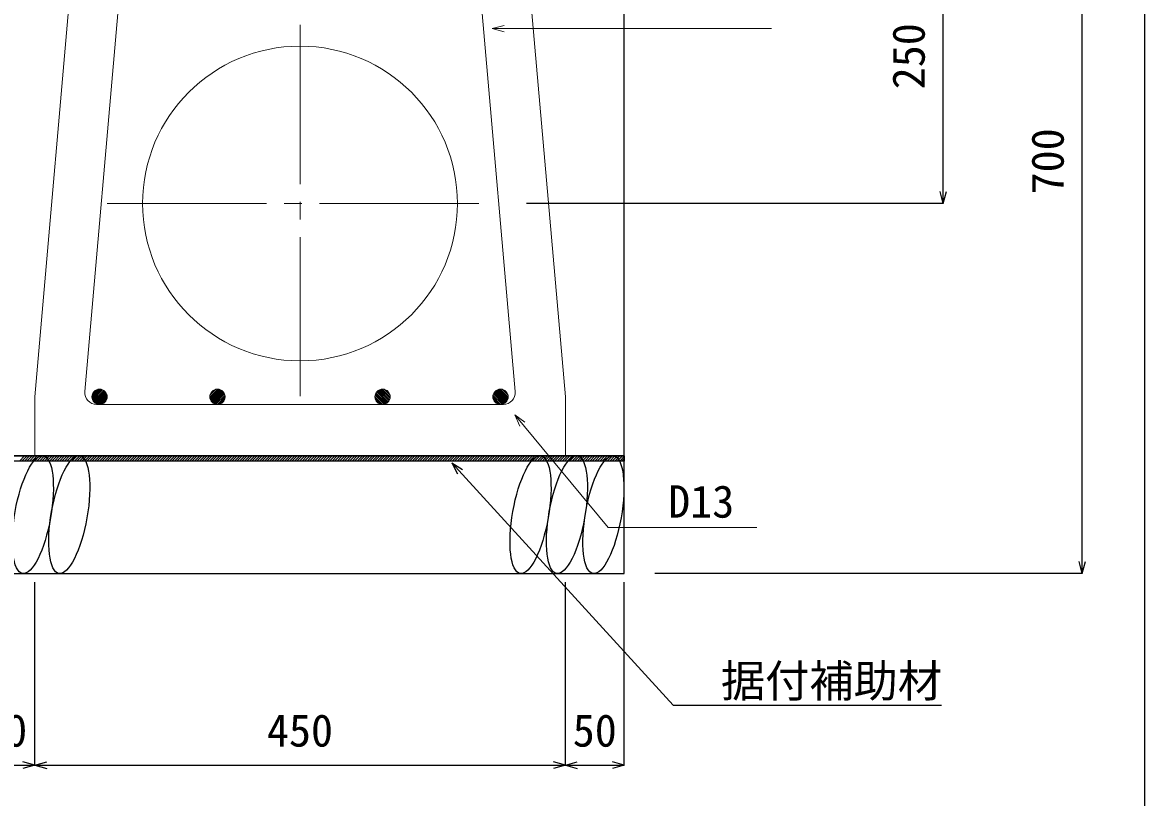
# Model space of a CAD drawing. Units: millimetres, scale not verified. Extents: x -9755 to 16726, y -7413 to 4835.
# Drawn here: x 1998 to 2950, y -5659 to -5001 of the extents above; entities that cross this region are included whole.
import ezdxf
from ezdxf.enums import TextEntityAlignment as Align

# ---------------------------------------------------------------- set-up
doc = ezdxf.new("R2010")
doc.units = ezdxf.units.MM
doc.header["$LTSCALE"] = 15
doc.linetypes.add('CHAIN2', pattern=[12, 9, -1, 1, -1])
doc.layers.add('0-1_ブロック', color=2, linetype='Continuous', lineweight=18)
doc.layers.add('0-A', color=7, linetype='Continuous', lineweight=18)
for name, color, linetype in [('0-5_ｼﾞｮｲﾝﾄ詳細図', 7, 'Continuous'), ('0-6_寸法', 4, 'Continuous'), ('0-B', 4, 'Continuous'), ('0-F', 5, 'Continuous')]:
    doc.layers.add(name, color=color, linetype=linetype)
doc.styles.add('ＭＳ ゴシック', font='')
doc.styles.get('ＭＳ ゴシック').set_extended_font_data('MS Gothic')

msp = doc.modelspace()

# ---------------------------------------------------------------- linework, layer by layer
at = {"layer": '0-1_ブロック', "color": 7, "linetype": 'CHAIN2'}
for p, q in [((2233.82, -5318.19), (2233.82, -4840.86)), ((2070.32, -5154.69), (2397.32, -5154.69))]:
    msp.add_line(p, q, dxfattribs=at)
at = {"layer": '0-1_ブロック'}
for p, q in [((2051.36, -5314.32), (2084.81, -4932)), ((2416.27, -5314.32), (2382.82, -4932)), ((2057.32, -5318.94), (2064.07, -5312.2)), ((2057.44, -5317.41), (2062.53, -5312.32)), ((2057.49, -5320.19), (2065.31, -5312.37)), ((2057.84, -5321.25), (2066.38, -5312.72)), ((2058.33, -5322.18), (2067.3, -5313.21)), ((2058.54, -5314.9), (2060.02, -5313.41)), ((2058.94, -5322.99), (2068.11, -5313.81)), ((2059.65, -5323.68), (2068.81, -5314.53)), ((2060.48, -5324.27), (2069.39, -5315.36)), ((2061.43, -5324.74), (2069.86, -5316.3)), ((2062.52, -5325.06), (2070.19, -5317.39)), ((2063.8, -5325.19), (2070.32, -5318.68)), ((2157.32, -5318.94), (2164.07, -5312.2)), ((2157.44, -5317.41), (2162.53, -5312.32)), ((2157.49, -5320.19), (2165.31, -5312.37)), ((2157.84, -5321.25), (2166.38, -5312.72)), ((2158.33, -5322.18), (2167.3, -5313.21)), ((2158.54, -5314.9), (2160.02, -5313.41)), ((2158.94, -5322.99), (2168.11, -5313.81)), ((2159.65, -5323.68), (2168.81, -5314.53)), ((2160.48, -5324.27), (2169.39, -5315.36)), ((2161.43, -5324.74), (2169.86, -5316.3)), ((2162.52, -5325.06), (2170.19, -5317.39)), ((2163.8, -5325.19), (2170.32, -5318.68)), ((2303.83, -5325.19), (2297.32, -5318.68)), ((2305.11, -5325.06), (2297.45, -5317.39)), ((2306.21, -5324.74), (2297.77, -5316.3)), ((2307.15, -5324.27), (2298.24, -5315.36)), ((2307.98, -5323.68), (2298.82, -5314.53)), ((2308.7, -5322.99), (2299.52, -5313.81)), ((2309.3, -5322.18), (2300.33, -5313.21)), ((2309.79, -5321.25), (2301.26, -5312.72)), ((2310.14, -5320.19), (2302.32, -5312.37)), ((2310.31, -5318.94), (2303.56, -5312.2)), ((2310.19, -5317.41), (2305.1, -5312.32)), ((2309.09, -5314.9), (2307.61, -5313.41)), ((2403.83, -5325.19), (2397.32, -5318.68)), ((2405.11, -5325.06), (2397.45, -5317.39)), ((2406.21, -5324.74), (2397.77, -5316.3)), ((2407.15, -5324.27), (2398.24, -5315.36)), ((2407.98, -5323.68), (2398.82, -5314.53)), ((2408.7, -5322.99), (2399.52, -5313.81)), ((2409.3, -5322.18), (2400.33, -5313.21)), ((2409.79, -5321.25), (2401.26, -5312.72)), ((2410.14, -5320.19), (2402.32, -5312.37)), ((2410.31, -5318.94), (2403.56, -5312.2)), ((2410.19, -5317.41), (2405.1, -5312.32)), ((2409.09, -5314.9), (2407.61, -5313.41)), ((2061.32, -5325.19), (2406.31, -5325.19)), ((2065.41, -5324.99), (2070.12, -5320.29)), ((2165.41, -5324.99), (2170.12, -5320.29)), ((2302.22, -5324.99), (2297.52, -5320.29)), ((2402.22, -5324.99), (2397.52, -5320.29))]:
    msp.add_line(p, q, dxfattribs=at)
at = {"layer": '0-1_ブロック', "color": 7}
for q in [(2406.87, -5003.61), (2633.73, -5006.33), (2406.87, -5009.04)]:
    msp.add_line((2396.72, -5006.33), q, dxfattribs=at)
at = {"layer": '0-1_ブロック', "color": 3}
msp.add_line((2008.82, -5368.69), (2458.82, -5368.69), dxfattribs=at)
for points in [[(2008.82, -5368.69), (2008.82, -5318.69), (2043.82, -4918.69)], [(2423.82, -4918.69), (2458.82, -5318.69), (2458.82, -5368.69)]]:
    msp.add_lwpolyline(points, dxfattribs=at)
at = {"layer": '0-1_ブロック', "color": 7}
msp.add_circle((2233.82, -5154.69), 133.5, dxfattribs=at)
at = {"layer": '0-1_ブロック'}
for centre in [(2063.82, -5318.69), (2163.82, -5318.69), (2303.82, -5318.69), (2403.82, -5318.69)]:
    msp.add_circle(centre, 6.5, dxfattribs=at)
for centre, start, end in [((2061.32, -5315.19), 174.99937, 270), ((2406.31, -5315.19), 270, 5.00063)]:
    msp.add_arc(centre, 10, start, end, dxfattribs=at)
at = {"layer": '0-5_ｼﾞｮｲﾝﾄ詳細図'}
for p, q in [((2508.82, -5468.69), (2508.82, -4818.69)), ((2508.82, -5368.69), (1958.82, -5368.69)), ((1958.82, -5468.69), (2508.82, -5468.69))]:
    msp.add_line(p, q, dxfattribs=at)
for centre in [(2007.24, -5418.68), (2038.14, -5418.68), (2429.29, -5418.68), (2460.2, -5418.68), (2491.1, -5418.68)]:
    msp.add_ellipse(centre, major_axis=(8.81, 49.96), ratio=0.3, dxfattribs=at)
at = {"layer": '0-6_寸法'}
for p, q in [((2897.19, -5468.69), (2897.19, -4768.99)), ((2779.34, -5154.69), (2779.34, -4904.69)), ((2779.34, -5154.69), (2776.62, -5144.55)), ((2779.34, -5154.69), (2782.05, -5144.55)), ((2779.34, -5154.69), (2425.77, -5154.69)), ((2897.19, -5468.69), (2894.48, -5458.55)), ((2897.19, -5468.69), (2899.91, -5458.55)), ((2897.19, -5468.69), (2534.78, -5468.69)), ((2008.82, -5631.24), (2008.82, -5476.09)), ((2008.82, -5631.24), (2008.82, -5476.09)), ((2458.82, -5631.24), (2458.82, -5476.09)), ((2508.82, -5631.24), (2508.82, -5476.09)), ((1958.82, -5631.24), (2008.82, -5631.24)), ((2008.82, -5631.24), (1998.67, -5628.52)), ((2008.82, -5631.24), (1998.67, -5633.95)), ((2008.82, -5631.24), (2018.96, -5628.52)), ((2008.82, -5631.24), (2458.82, -5631.24)), ((2008.82, -5631.24), (2018.96, -5633.95)), ((2458.82, -5631.24), (2448.67, -5628.52)), ((2458.82, -5631.24), (2448.67, -5633.95)), ((2458.82, -5631.24), (2468.96, -5628.52)), ((2458.82, -5631.24), (2508.82, -5631.24)), ((2458.82, -5631.24), (2468.96, -5633.95)), ((2508.82, -5631.24), (2498.67, -5628.52)), ((2508.82, -5631.24), (2498.67, -5633.95))]:
    msp.add_line(p, q, dxfattribs=at)
at = {"layer": '0-A'}
for p, q in [((2415.89, -5334.05), (2420.27, -5343.59)), ((2495.06, -5429.5), (2621.18, -5429.5))]:
    msp.add_line(p, q, dxfattribs=at)
msp.add_lwpolyline([(2495.06, -5429.5), (2415.89, -5334.05), (2424.45, -5340.12)], dxfattribs=at)
at = {"layer": '0-B'}
for p, q in [((1995.78, -5373.19), (2000.28, -5368.69)), ((1997.9, -5373.19), (2002.4, -5368.69)), ((2000.02, -5373.19), (2004.52, -5368.69)), ((2002.14, -5373.19), (2006.64, -5368.69)), ((2004.26, -5373.19), (2008.76, -5368.69)), ((2006.38, -5373.19), (2010.88, -5368.69)), ((2008.51, -5373.19), (2013.01, -5368.69)), ((2010.63, -5373.19), (2015.13, -5368.69)), ((2012.75, -5373.19), (2017.25, -5368.69)), ((2014.87, -5373.19), (2019.37, -5368.69)), ((2016.99, -5373.19), (2021.49, -5368.69)), ((2019.11, -5373.19), (2023.61, -5368.69)), ((2021.23, -5373.19), (2025.73, -5368.69)), ((2023.35, -5373.19), (2027.85, -5368.69)), ((2025.48, -5373.19), (2029.98, -5368.69)), ((2027.6, -5373.19), (2032.1, -5368.69)), ((2029.72, -5373.19), (2034.22, -5368.69)), ((2031.84, -5373.19), (2036.34, -5368.69)), ((2033.96, -5373.19), (2038.46, -5368.69)), ((2036.08, -5373.19), (2040.58, -5368.69)), ((2038.2, -5373.19), (2042.7, -5368.69)), ((2040.33, -5373.19), (2044.83, -5368.69)), ((2042.45, -5373.19), (2046.95, -5368.69)), ((2044.57, -5373.19), (2049.07, -5368.69)), ((2046.69, -5373.19), (2051.19, -5368.69)), ((2048.81, -5373.19), (2053.31, -5368.69)), ((2050.93, -5373.19), (2055.43, -5368.69)), ((2053.05, -5373.19), (2057.55, -5368.69)), ((2055.17, -5373.19), (2059.67, -5368.69)), ((2057.3, -5373.19), (2061.8, -5368.69)), ((2059.42, -5373.19), (2063.92, -5368.69)), ((2061.54, -5373.19), (2066.04, -5368.69)), ((2063.66, -5373.19), (2068.16, -5368.69)), ((2065.78, -5373.19), (2070.28, -5368.69)), ((2067.9, -5373.19), (2072.4, -5368.69)), ((2070.02, -5373.19), (2074.52, -5368.69)), ((2072.15, -5373.19), (2076.65, -5368.69)), ((2074.27, -5373.19), (2078.77, -5368.69)), ((2076.39, -5373.19), (2080.89, -5368.69)), ((2078.51, -5373.19), (2083.01, -5368.69)), ((2080.63, -5373.19), (2085.13, -5368.69)), ((2082.75, -5373.19), (2087.25, -5368.69)), ((2084.87, -5373.19), (2089.37, -5368.69)), ((2086.99, -5373.19), (2091.49, -5368.69)), ((2089.12, -5373.19), (2093.62, -5368.69)), ((2091.24, -5373.19), (2095.74, -5368.69)), ((2093.36, -5373.19), (2097.86, -5368.69)), ((2095.48, -5373.19), (2099.98, -5368.69)), ((2097.6, -5373.19), (2102.1, -5368.69)), ((2099.72, -5373.19), (2104.22, -5368.69)), ((2101.84, -5373.19), (2106.34, -5368.69)), ((2103.97, -5373.19), (2108.47, -5368.69)), ((2106.09, -5373.19), (2110.59, -5368.69)), ((2108.21, -5373.19), (2112.71, -5368.69)), ((2110.33, -5373.19), (2114.83, -5368.69)), ((2112.45, -5373.19), (2116.95, -5368.69)), ((2114.57, -5373.19), (2119.07, -5368.69)), ((2116.69, -5373.19), (2121.19, -5368.69)), ((2118.81, -5373.19), (2123.31, -5368.69)), ((2120.94, -5373.19), (2125.44, -5368.69)), ((2123.06, -5373.19), (2127.56, -5368.69)), ((2125.18, -5373.19), (2129.68, -5368.69)), ((2127.3, -5373.19), (2131.8, -5368.69)), ((2129.42, -5373.19), (2133.92, -5368.69)), ((2131.54, -5373.19), (2136.04, -5368.69)), ((2133.66, -5373.19), (2138.16, -5368.69)), ((2135.78, -5373.19), (2140.28, -5368.69)), ((2137.91, -5373.19), (2142.41, -5368.69)), ((2140.03, -5373.19), (2144.53, -5368.69)), ((2142.15, -5373.19), (2146.65, -5368.69)), ((2144.27, -5373.19), (2148.77, -5368.69)), ((2146.39, -5373.19), (2150.89, -5368.69)), ((2148.51, -5373.19), (2153.01, -5368.69)), ((2150.63, -5373.19), (2155.13, -5368.69)), ((2152.76, -5373.19), (2157.26, -5368.69)), ((2154.88, -5373.19), (2159.38, -5368.69)), ((2157, -5373.19), (2161.5, -5368.69)), ((2159.12, -5373.19), (2163.62, -5368.69)), ((2161.24, -5373.19), (2165.74, -5368.69)), ((2163.36, -5373.19), (2167.86, -5368.69)), ((2165.48, -5373.19), (2169.98, -5368.69)), ((2167.6, -5373.19), (2172.1, -5368.69)), ((2169.73, -5373.19), (2174.23, -5368.69)), ((2171.85, -5373.19), (2176.35, -5368.69)), ((2173.97, -5373.19), (2178.47, -5368.69)), ((2176.09, -5373.19), (2180.59, -5368.69)), ((2178.21, -5373.19), (2182.71, -5368.69)), ((2180.33, -5373.19), (2184.83, -5368.69)), ((2182.45, -5373.19), (2186.95, -5368.69)), ((2184.58, -5373.19), (2189.08, -5368.69)), ((2186.7, -5373.19), (2191.2, -5368.69)), ((2188.82, -5373.19), (2193.32, -5368.69)), ((2190.94, -5373.19), (2195.44, -5368.69)), ((2193.06, -5373.19), (2197.56, -5368.69)), ((2195.18, -5373.19), (2199.68, -5368.69)), ((2197.3, -5373.19), (2201.8, -5368.69)), ((2199.42, -5373.19), (2203.92, -5368.69)), ((2201.55, -5373.19), (2206.05, -5368.69)), ((2203.67, -5373.19), (2208.17, -5368.69)), ((2205.79, -5373.19), (2210.29, -5368.69)), ((2207.91, -5373.19), (2212.41, -5368.69)), ((2210.03, -5373.19), (2214.53, -5368.69)), ((2212.15, -5373.19), (2216.65, -5368.69)), ((2214.27, -5373.19), (2218.77, -5368.69)), ((2216.4, -5373.19), (2220.9, -5368.69)), ((2218.52, -5373.19), (2223.02, -5368.69)), ((2220.64, -5373.19), (2225.14, -5368.69)), ((2222.76, -5373.19), (2227.26, -5368.69)), ((2224.88, -5373.19), (2229.38, -5368.69)), ((2227, -5373.19), (2231.5, -5368.69)), ((2229.12, -5373.19), (2233.62, -5368.69)), ((2231.24, -5373.19), (2235.74, -5368.69)), ((2233.37, -5373.19), (2237.87, -5368.69)), ((2235.49, -5373.19), (2239.99, -5368.69)), ((2237.61, -5373.19), (2242.11, -5368.69)), ((2239.73, -5373.19), (2244.23, -5368.69)), ((2241.85, -5373.19), (2246.35, -5368.69)), ((2243.97, -5373.19), (2248.47, -5368.69)), ((2246.09, -5373.19), (2250.59, -5368.69)), ((2248.21, -5373.19), (2252.71, -5368.69)), ((2250.34, -5373.19), (2254.84, -5368.69)), ((2252.46, -5373.19), (2256.96, -5368.69)), ((2254.58, -5373.19), (2259.08, -5368.69)), ((2256.7, -5373.19), (2261.2, -5368.69)), ((2258.82, -5373.19), (2263.32, -5368.69)), ((2260.94, -5373.19), (2265.44, -5368.69)), ((2263.06, -5373.19), (2267.56, -5368.69)), ((2265.19, -5373.19), (2269.69, -5368.69)), ((2267.31, -5373.19), (2271.81, -5368.69)), ((2269.43, -5373.19), (2273.93, -5368.69)), ((2271.55, -5373.19), (2276.05, -5368.69)), ((2273.67, -5373.19), (2278.17, -5368.69)), ((2275.79, -5373.19), (2280.29, -5368.69)), ((2277.91, -5373.19), (2282.41, -5368.69)), ((2280.03, -5373.19), (2284.53, -5368.69)), ((2282.16, -5373.19), (2286.66, -5368.69)), ((2284.28, -5373.19), (2288.78, -5368.69)), ((2286.4, -5373.19), (2290.9, -5368.69)), ((2288.52, -5373.19), (2293.02, -5368.69)), ((2290.64, -5373.19), (2295.14, -5368.69)), ((2292.76, -5373.19), (2297.26, -5368.69)), ((2294.88, -5373.19), (2299.38, -5368.69)), ((2297.01, -5373.19), (2301.51, -5368.69)), ((2299.13, -5373.19), (2303.63, -5368.69)), ((2301.25, -5373.19), (2305.75, -5368.69)), ((2303.37, -5373.19), (2307.87, -5368.69)), ((2305.49, -5373.19), (2309.99, -5368.69)), ((2307.61, -5373.19), (2312.11, -5368.69)), ((2309.73, -5373.19), (2314.23, -5368.69)), ((2311.85, -5373.19), (2316.35, -5368.69)), ((2313.98, -5373.19), (2318.48, -5368.69)), ((2316.1, -5373.19), (2320.6, -5368.69)), ((2318.22, -5373.19), (2322.72, -5368.69)), ((2320.34, -5373.19), (2324.84, -5368.69)), ((2322.46, -5373.19), (2326.96, -5368.69)), ((2324.58, -5373.19), (2329.08, -5368.69)), ((2326.7, -5373.19), (2331.2, -5368.69)), ((2328.82, -5373.19), (2333.32, -5368.69)), ((2330.95, -5373.19), (2335.45, -5368.69)), ((2333.07, -5373.19), (2337.57, -5368.69)), ((2335.19, -5373.19), (2339.69, -5368.69)), ((2337.31, -5373.19), (2341.81, -5368.69)), ((2339.43, -5373.19), (2343.93, -5368.69)), ((2341.55, -5373.19), (2346.05, -5368.69)), ((2343.67, -5373.19), (2348.17, -5368.69)), ((2345.8, -5373.19), (2350.3, -5368.69)), ((2347.92, -5373.19), (2352.42, -5368.69)), ((2350.04, -5373.19), (2354.54, -5368.69)), ((2352.16, -5373.19), (2356.66, -5368.69)), ((2354.28, -5373.19), (2358.78, -5368.69)), ((2356.4, -5373.19), (2360.9, -5368.69)), ((2358.52, -5373.19), (2363.02, -5368.69)), ((2360.64, -5373.19), (2365.14, -5368.69)), ((2362.61, -5374.81), (2550.3, -5580.44)), ((2362.61, -5374.81), (2367.44, -5384.13)), ((2362.61, -5374.81), (2371.46, -5380.47)), ((2362.77, -5373.19), (2367.27, -5368.69)), ((2364.89, -5373.19), (2369.39, -5368.69)), ((2367.01, -5373.19), (2371.51, -5368.69)), ((2369.13, -5373.19), (2373.63, -5368.69)), ((2371.25, -5373.19), (2375.75, -5368.69)), ((2373.37, -5373.19), (2377.87, -5368.69)), ((2375.49, -5373.19), (2379.99, -5368.69)), ((2377.62, -5373.19), (2382.12, -5368.69)), ((2379.74, -5373.19), (2384.24, -5368.69)), ((2381.86, -5373.19), (2386.36, -5368.69)), ((2383.98, -5373.19), (2388.48, -5368.69)), ((2386.1, -5373.19), (2390.6, -5368.69)), ((2388.22, -5373.19), (2392.72, -5368.69)), ((2390.34, -5373.19), (2394.84, -5368.69)), ((2392.46, -5373.19), (2396.96, -5368.69)), ((2394.59, -5373.19), (2399.09, -5368.69)), ((2396.71, -5373.19), (2401.21, -5368.69)), ((2398.83, -5373.19), (2403.33, -5368.69)), ((2400.95, -5373.19), (2405.45, -5368.69)), ((2403.07, -5373.19), (2407.57, -5368.69)), ((2405.19, -5373.19), (2409.69, -5368.69)), ((2407.31, -5373.19), (2411.81, -5368.69)), ((2409.44, -5373.19), (2413.94, -5368.69)), ((2411.56, -5373.19), (2416.06, -5368.69)), ((2413.68, -5373.19), (2418.18, -5368.69)), ((2415.8, -5373.19), (2420.3, -5368.69)), ((2417.92, -5373.19), (2422.42, -5368.69)), ((2420.04, -5373.19), (2424.54, -5368.69)), ((2422.16, -5373.19), (2426.66, -5368.69)), ((2424.28, -5373.19), (2428.78, -5368.69)), ((2426.41, -5373.19), (2430.91, -5368.69)), ((2428.53, -5373.19), (2433.03, -5368.69)), ((2430.65, -5373.19), (2435.15, -5368.69)), ((2432.77, -5373.19), (2437.27, -5368.69)), ((2434.89, -5373.19), (2439.39, -5368.69)), ((2437.01, -5373.19), (2441.51, -5368.69)), ((2439.13, -5373.19), (2443.63, -5368.69)), ((2441.25, -5373.19), (2445.75, -5368.69)), ((2443.38, -5373.19), (2447.88, -5368.69)), ((2445.5, -5373.19), (2450, -5368.69)), ((2447.62, -5373.19), (2452.12, -5368.69)), ((2449.74, -5373.19), (2454.24, -5368.69)), ((2451.86, -5373.19), (2456.36, -5368.69)), ((2453.98, -5373.19), (2458.48, -5368.69)), ((2456.1, -5373.19), (2460.6, -5368.69)), ((2458.23, -5373.19), (2462.73, -5368.69)), ((2460.35, -5373.19), (2464.85, -5368.69)), ((2462.47, -5373.19), (2466.97, -5368.69)), ((2464.59, -5373.19), (2469.09, -5368.69)), ((2466.71, -5373.19), (2471.21, -5368.69)), ((2468.83, -5373.19), (2473.33, -5368.69)), ((2470.95, -5373.19), (2475.45, -5368.69)), ((2473.07, -5373.19), (2477.57, -5368.69)), ((2475.2, -5373.19), (2479.7, -5368.69)), ((2477.32, -5373.19), (2481.82, -5368.69)), ((2479.44, -5373.19), (2483.94, -5368.69)), ((2481.56, -5373.19), (2486.06, -5368.69)), ((2483.68, -5373.19), (2488.18, -5368.69)), ((2485.8, -5373.19), (2490.3, -5368.69)), ((2487.92, -5373.19), (2492.42, -5368.69)), ((2490.05, -5373.19), (2494.55, -5368.69)), ((2492.17, -5373.19), (2496.67, -5368.69)), ((2494.29, -5373.19), (2498.79, -5368.69)), ((2496.41, -5373.19), (2500.91, -5368.69)), ((2498.53, -5373.19), (2503.03, -5368.69)), ((2500.65, -5373.19), (2505.15, -5368.69)), ((2502.77, -5373.19), (2507.27, -5368.69)), ((2504.89, -5373.19), (2508.82, -5369.27)), ((2507.02, -5373.19), (2508.82, -5371.39)), ((2550.3, -5580.44), (2777.83, -5580.44))]:
    msp.add_line(p, q, dxfattribs=at)
msp.add_lwpolyline([(1958.82, -5368.69), (2508.82, -5368.69), (2508.82, -5373.19), (1958.82, -5373.19)], close=True, dxfattribs=at)
at = {"layer": '0-F'}
msp.add_lwpolyline([(-2950, -3357.79), (2950, -3357.79), (2950, -7412.79), (-2950, -7412.79)], close=True, dxfattribs=at)

# ---------------------------------------------------------------- texts
at = {"layer": '0-6_寸法', "style": 'ＭＳ ゴシック'}
for s, p in [('250', (2771.84, -5057.82)), ('700', (2889.69, -5146.97))]:
    msp.add_text(s, height=27.49, rotation=90, dxfattribs=at).set_placement(p, align=Align.BOTTOM_LEFT)
for s, p in [('50', (1965.07, -5623.74)), ('450', (2205.69, -5623.74)), ('50', (2465.07, -5623.74))]:
    msp.add_text(s, height=27.49, dxfattribs=at).set_placement(p, align=Align.BOTTOM_LEFT)
at = {"layer": '0-A', "color": 4, "style": 'ＭＳ ゴシック'}
msp.add_text('D13', height=27.49, dxfattribs=at).set_placement((2545.95, -5429.47), align=Align.BOTTOM_LEFT)
at = {"layer": '0-B', "style": 'ＭＳ ゴシック'}
msp.add_text('据付補助材', height=27.49, dxfattribs=at).set_placement((2590.75, -5581.7), align=Align.BOTTOM_LEFT)

doc.saveas('drawing.dxf')
